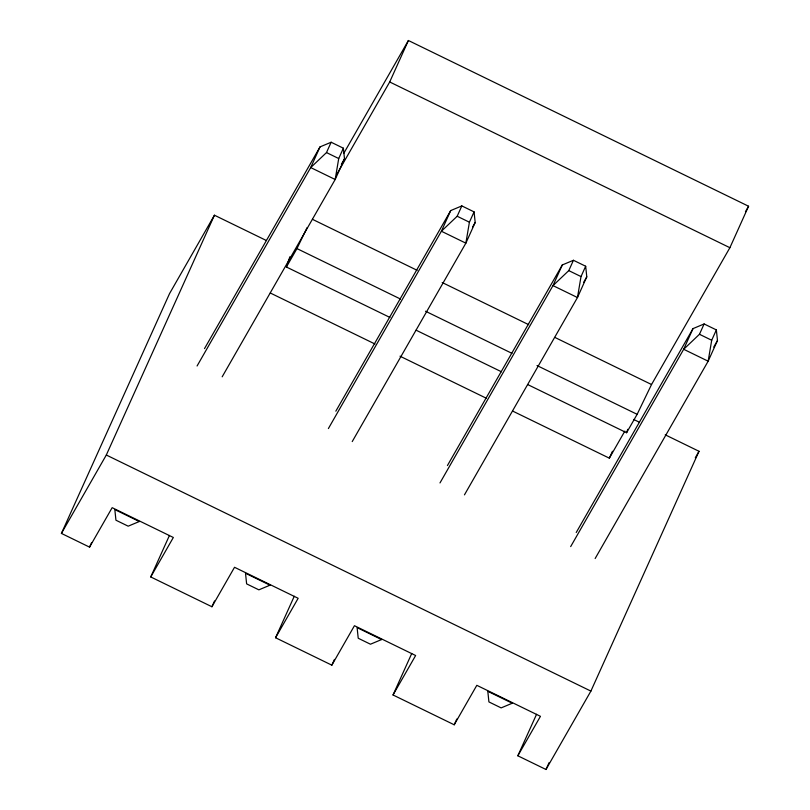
<?xml version="1.0" encoding="UTF-8"?>
<svg xmlns="http://www.w3.org/2000/svg" width="810" height="810" viewBox="0 0 810 810"><rect width="100%" height="100%" fill="white"/><g stroke="black" fill="none" stroke-linecap="round" stroke-linejoin="round"><path stroke-width="1.21" d="M204.505 348.604L320.021 146.894L331.148 142.236L343.379 148.2L338.722 158.537L335.178 179.496L222.173 376.812M335.826 411.176L450.714 210.57L461.832 205.912L474.073 211.876L469.415 222.203L465.861 243.162L352.228 441.582M447.424 465.548L562.312 264.941L573.439 260.283L585.671 266.237L581.013 276.575L577.469 297.533L464.454 494.859M576.224 532.504L693.006 328.607L704.123 323.949L716.364 329.913L711.696 340.251L708.153 361.199L595.147 558.525M389.934 317.449L286.406 267.006L289.869 256.75M527.604 384.517L626.586 432.732L627.74 429.32M665.223 434.818L699.02 451.291L590.895 691.102L545.991 769.5L517.843 755.791L540.452 716.323L476.817 685.321L454.218 724.788L393.032 694.98L415.631 655.513L354.446 625.705L331.847 665.172L275.562 637.743L298.161 598.286L234.525 567.284L211.926 606.751L150.741 576.943L173.34 537.476L112.165 507.667L89.556 547.135L61.418 533.415L169.543 293.605L214.437 215.207L266.399 240.519M61.418 533.415L106.312 455.017L214.437 215.207M89.556 547.135L91.641 542.518M320.021 146.894L310.706 167.569L197.073 365.988M343.379 148.2L344.503 158.821L335.178 179.496L310.706 167.569L326.491 152.574L331.148 142.236M150.741 576.943L169.452 535.43M337.051 173.907L389.701 81.972L408.402 40.5L748.582 206.236L729.891 247.708L651.534 384.517L637.136 414.325L626.586 432.732M211.926 606.751L214.528 600.979M450.714 210.57L441.389 231.235L328.384 428.561M474.073 211.876L475.186 222.487L465.861 243.162L441.389 231.235L457.174 216.25L461.832 205.912M275.562 637.743L294.273 596.241M331.847 665.172L334.449 659.411M562.312 264.941L552.987 285.606L439.982 482.932M585.671 266.237L586.784 276.858L577.469 297.533L552.987 285.606L568.772 270.611L573.439 260.283M393.032 694.98L411.743 653.478M454.218 724.788L456.81 719.027M512.639 411.065L609.343 458.176L612.461 451.271M693.006 328.607L683.68 349.282L570.675 546.598M716.364 329.913L717.478 340.534L708.153 361.199L683.68 349.282L699.465 334.287L704.123 323.949M517.843 755.791L536.564 714.278M545.991 769.5L549.109 762.585M286.406 267.006L296.956 248.589L307.091 227.61M343.734 153.414L408.402 40.5M341.354 164.298L344.503 158.821M472.675 226.871L475.186 222.487M583.646 282.336L586.784 276.858M745.443 211.714L748.582 206.236M609.343 458.176L624.854 431.102M713.711 347.105L717.478 340.534M695.274 457.822L699.02 451.291M389.701 81.972L729.891 247.708M326.491 152.574L338.722 158.537M457.174 216.25L469.415 222.203M568.772 270.611L581.013 276.575M699.465 334.287L711.696 340.251M312.488 219.338L417.16 270.327M442.189 282.528L528.657 324.648M554.83 337.395L651.534 384.517M296.956 248.589L400.484 299.032M425.513 311.222L511.981 353.352M537.01 365.543L637.136 414.325M633.673 419.458L639.313 422.202M416.107 330.197L501.441 371.77M270.297 292.997L374.969 343.997M399.998 356.187L486.476 398.317M106.312 455.017L590.895 691.102M139.3 521.519L128.172 526.176L115.941 520.212L114.828 509.591L139.3 521.519M269.983 585.184L258.866 589.842L246.625 583.878L245.511 573.267L269.983 585.184M381.581 639.556L370.464 644.213L358.222 638.25L357.109 627.639L381.581 639.556M512.274 703.232L501.147 707.889L488.916 701.926L487.802 691.305L512.274 703.232"/></g></svg>
